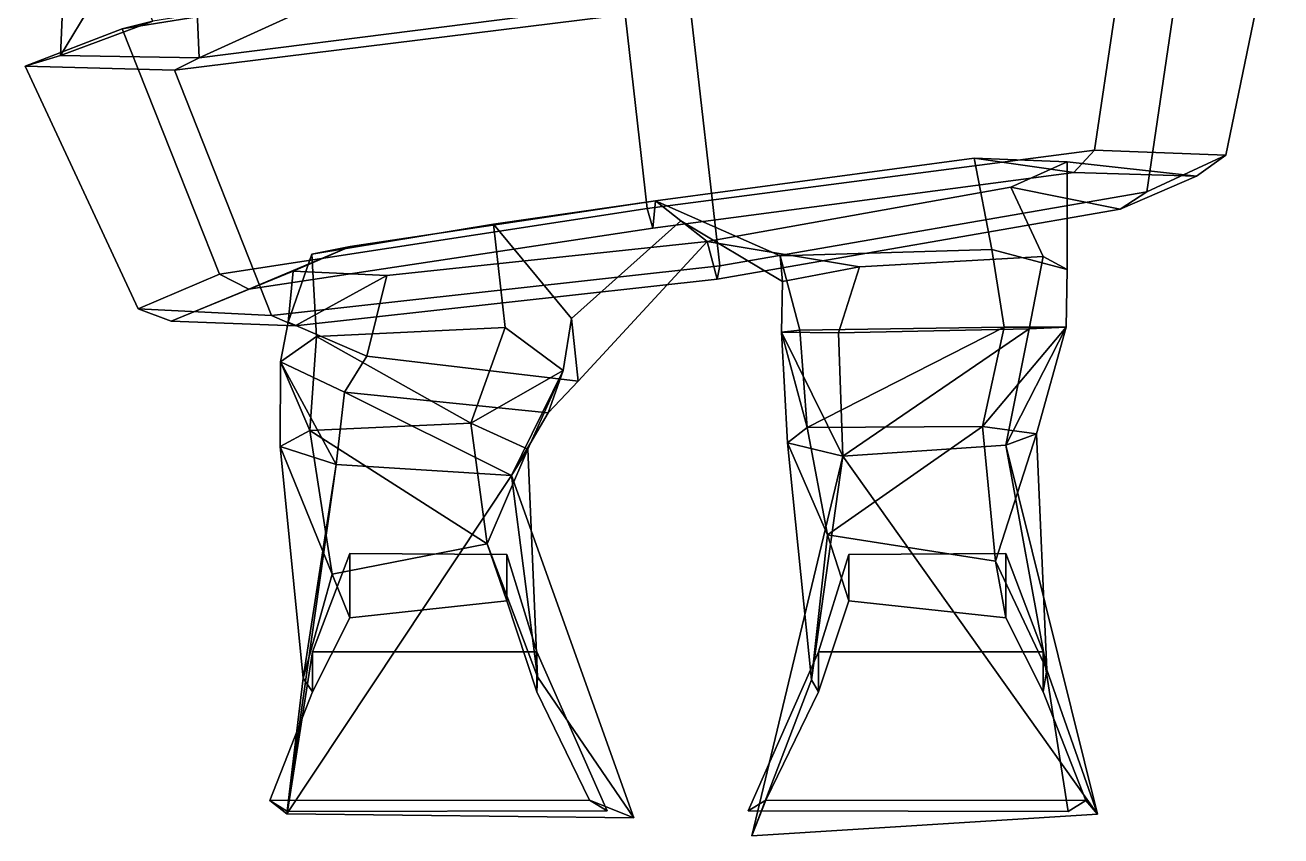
# Model space of a CAD drawing. Extents: x -193 to 125, y -158 to 349.
# Drawn here: x -139 to 124.8, y -158.1 to 12.2 of the extents above; entities that cross this region are included whole.
import ezdxf

# ---------------------------------------------------------------- set-up
doc = ezdxf.new("R2010")
doc.units = 0

msp = doc.modelspace()

# ---------------------------------------------------------------- linework, layer by layer
for points in [[(-112.108749, 13.016449, 66.871201), (-129.455215, 53.995438, -0.431013), (-131.541046, 5.853165, -9.948175)], [(-131.541046, 5.853165, -9.948175), (-129.455215, 53.995438, -0.431013), (-104.346291, 50.748596, -68.685295)], [(-131.541046, 5.853165, -9.948175), (-104.346291, 50.748596, -68.685295), (-102.410912, 5.315018, -87.343788)], [(-102.410912, 5.315018, -87.343788), (-104.346291, 50.748596, -68.685295), (-2.148723, 51.028564, -102.080742)], [(-102.410912, 5.315018, -87.343788), (-2.148723, 51.028564, -102.080742), (-0.656969, 18.279831, -109.970428)], [(-8.307389, -26.292549, 114.084877), (85.610161, -14.078232, 86.979263), (93.843819, 41.464783, 90.559616), (-14.492722, 28.181213, 116.645973)], [(93.843819, 41.464783, 90.559616), (85.610161, -14.078232, 86.979263), (113.16954, -15.087494, 5.216588), (124.750206, 40.929031, 9.045831)], [(113.16954, -15.087494, 5.216588), (96.568718, -22.780823, -87.283669), (104.802376, 32.762177, -83.703316), (124.750206, 40.929031, 9.045831)], [(96.568718, -22.780823, -87.283669), (6.925006, -38.389175, -128.14061), (0.732153, 16.090683, -125.580009), (104.802376, 32.762177, -83.703316)], [(-14.492722, 28.181213, 116.645973), (-13.852106, 28.741089, 104.393379), (-112.108749, 13.016449, 66.871201), (-118.545578, 11.416946, 74.765709)], [(-8.307389, -26.292549, 114.084877), (-14.492722, 28.181213, 116.645973), (-118.545578, 11.416946, 74.765709), (-98.158203, -40.076889, 73.313705)], [(-107.587021, 2.71434, -99.497223), (-102.410912, 5.315018, -87.343788), (-0.656969, 18.279831, -109.970428), (0.732153, 16.090683, -125.580009)], [(-87.199646, -48.779495, -100.949226), (-107.587021, 2.71434, -99.497223), (0.732153, 16.090683, -125.580009), (6.925006, -38.389175, -128.14061)], [(-138.959961, 3.620575, -10.564438), (-118.545578, 11.416946, 74.765709), (-112.108749, 13.016449, 66.871201), (-131.541046, 5.853165, -9.948175)], [(-118.545578, 11.416946, 74.765709), (-138.959961, 3.620575, -10.564438), (-115.225571, -47.399734, -11.767549), (-98.158203, -40.076889, 73.313705)], [(-107.587021, 2.71434, -99.497223), (-138.959961, 3.620575, -10.564438), (-131.541046, 5.853165, -9.948175), (-102.410912, 5.315018, -87.343788)], [(-115.225571, -47.399734, -11.767549), (-138.959961, 3.620575, -10.564438), (-107.587021, 2.71434, -99.497223), (-87.199646, -48.779495, -100.949226)], [(-8.307389, -26.292549, 114.084877), (-7.12887, -30.469948, 101.609566), (81.286354, -18.772507, 78.024132), (85.610161, -14.078232, 86.979263)], [(-7.12887, -30.469948, 101.609566), (-6.579701, -24.672424, 80.82766), (60.374233, -15.737991, 61.345249), (81.286354, -18.772507, 78.024132)], [(-6.579701, -24.672424, 80.82766), (19.624512, -36.291595, 57.394955), (64.015839, -34.941597, 41.437241), (60.374233, -15.737991, 61.345249)], [(60.374233, -15.737991, 61.345249), (64.015839, -34.941597, 41.437241), (79.850647, -39.125641, 3.264217), (79.844238, -16.489822, 2.919216)], [(81.286354, -18.772507, 78.024132), (60.374233, -15.737991, 61.345249), (79.844238, -16.489822, 2.919216), (107.004372, -19.548141, 4.562263)], [(85.610161, -14.078232, 86.979263), (81.286354, -18.772507, 78.024132), (107.004372, -19.548141, 4.562263), (113.16954, -15.087494, 5.216588)], [(113.16954, -15.087494, 5.216588), (107.004372, -19.548141, 4.562263), (90.984192, -26.473923, -76.190857), (96.568718, -22.780823, -87.283669)], [(79.844238, -16.489822, 2.919216), (79.850647, -39.125641, 3.264217), (74.842941, -36.421783, -39.93288), (68.037292, -21.823502, -60.512642)], [(107.004372, -19.548141, 4.562263), (79.844238, -16.489822, 2.919216), (68.037292, -21.823502, -60.512642), (90.984192, -26.473923, -76.190857)], [(68.037292, -21.823502, -60.512642), (74.842941, -36.421783, -39.93288), (36.281593, -38.56881, -67.789848), (4.243642, -33.267647, -91.285103)], [(90.984192, -26.473923, -76.190857), (68.037292, -21.823502, -60.512642), (4.243642, -33.267647, -91.285103), (6.351126, -41.174919, -112.749268)], [(96.568718, -22.780823, -87.283669), (90.984192, -26.473923, -76.190857), (6.351126, -41.174919, -112.749268), (6.925006, -38.389175, -128.14061)], [(-8.307389, -26.292549, 114.084877), (-98.158203, -40.076889, 73.313705), (-91.976097, -43.284851, 65.139824), (-7.12887, -30.469948, 101.609566)], [(-7.12887, -30.469948, 101.609566), (-91.976097, -43.284851, 65.139824), (-70.665901, -34.276917, 51.600716), (-6.579701, -24.672424, 80.82766)], [(-6.579701, -24.672424, 80.82766), (-70.665901, -34.276917, 51.600716), (-78.757515, -35.941605, 28.710693), (-40.577835, -29.637627, 57.042149)], [(-1.274331, -28.88562, -3.538302), (-6.579701, -24.672424, 80.82766), (-40.577835, -29.637627, 57.042149), (-24.241962, -49.41806, -1.532874)], [(20.100149, -41.644531, -5.306769), (19.624512, -36.291595, 57.394955), (-6.579701, -24.672424, 80.82766), (-1.274331, -28.88562, -3.538302)], [(4.243642, -33.267647, -91.285103), (-1.274331, -28.88562, -3.538302), (-24.241962, -49.41806, -1.532874), (-22.846304, -62.569588, -66.245193)], [(20.100149, -41.644531, -5.306769), (-1.274331, -28.88562, -3.538302), (4.243642, -33.267647, -91.285103), (36.281593, -38.56881, -67.789848)], [(-38.140423, -51.300674, 24.617615), (-40.577835, -29.637627, 57.042149), (-78.757515, -35.941605, 28.710693), (-77.75576, -53.208374, 7.44133)], [(-38.140423, -51.300674, 24.617615), (-25.970642, -60.33197, 0.393621), (-24.241962, -49.41806, -1.532874), (-40.577835, -29.637627, 57.042149)], [(-91.976097, -43.284851, 65.139824), (-108.258385, -50.002487, -11.445313), (-82.640594, -39.477394, -9.163637), (-70.665901, -34.276917, 51.600716)], [(-70.665901, -34.276917, 51.600716), (-82.640594, -39.477394, -9.163637), (-83.713524, -50.19725, -11.265761), (-78.757515, -35.941605, 28.710693)], [(-82.278259, -50.986267, -89.075165), (6.351126, -41.174919, -112.749268), (4.243642, -33.267647, -91.285103), (-63.002846, -40.362442, -70.257172)], [(-63.002846, -40.362442, -70.257172), (4.243642, -33.267647, -91.285103), (-22.846304, -62.569588, -66.245193), (-67.232025, -57.347374, -51.426075)], [(-77.75576, -53.208374, 7.44133), (-78.757515, -35.941605, 28.710693), (-83.713524, -50.19725, -11.265761), (-85.315765, -58.548416, -11.099999)], [(23.738422, -51.86554, 18.971907), (66.614548, -51.244736, 16.240328), (64.015839, -34.941597, 41.437241), (19.624512, -36.291595, 57.394955)], [(23.738422, -51.86554, 18.971907), (19.624512, -36.291595, 57.394955), (20.100149, -41.644531, -5.306769), (19.900646, -52.26712, -8.562308)], [(71.878456, -51.59906, -18.659981), (31.83674, -52.41066, -34.720875), (36.281593, -38.56881, -67.789848), (74.842941, -36.421783, -39.93288)], [(66.614548, -51.244736, 16.240328), (79.626053, -51.235367, 1.038752), (79.850647, -39.125641, 3.264217), (64.015839, -34.941597, 41.437241)], [(79.626053, -51.235367, 1.038752), (71.878456, -51.59906, -18.659981), (74.842941, -36.421783, -39.93288), (79.850647, -39.125641, 3.264217)], [(-108.258385, -50.002487, -11.445313), (-82.278259, -50.986267, -89.075165), (-63.002846, -40.362442, -70.257172), (-82.640594, -39.477394, -9.163637)], [(-87.199646, -48.779495, -100.949226), (6.925006, -38.389175, -128.14061), (6.351126, -41.174919, -112.749268), (-82.278259, -50.986267, -89.075165)], [(-82.640594, -39.477394, -9.163637), (-63.002846, -40.362442, -70.257172), (-67.232025, -57.347374, -51.426075), (-83.713524, -50.19725, -11.265761)], [(19.900646, -52.26712, -8.562308), (20.100149, -41.644531, -5.306769), (36.281593, -38.56881, -67.789848), (31.83674, -52.41066, -34.720875)], [(-98.158203, -40.076889, 73.313705), (-115.225571, -47.399734, -11.767549), (-108.258385, -50.002487, -11.445313), (-91.976097, -43.284851, 65.139824)], [(-115.225571, -47.399734, -11.767549), (-87.199646, -48.779495, -100.949226), (-82.278259, -50.986267, -89.075165), (-108.258385, -50.002487, -11.445313)], [(-25.970642, -60.33197, 0.393621), (-29.114162, -69.276497, -27.941725), (-22.846304, -62.569588, -66.245193), (-24.241962, -49.41806, -1.532874)], [(-85.315765, -58.548416, -11.099999), (-83.713524, -50.19725, -11.265761), (-67.232025, -57.347374, -51.426075), (-71.888695, -64.892662, -26.72224)], [(-45.335491, -71.400436, 41.10569), (-38.140423, -51.300674, 24.617615), (-77.75576, -53.208374, 7.44133)], [(-45.335491, -71.400436, 41.10569), (-25.970642, -60.33197, 0.393621), (-38.140423, -51.300674, 24.617615)], [(25.254187, -72.343391, 30.37434), (23.738422, -51.86554, 18.971907), (19.900646, -52.26712, -8.562308)], [(25.254187, -72.343391, 30.37434), (19.900646, -52.26712, -8.562308), (21.10849, -75.569572, 5.070263)], [(32.748611, -78.3582, -18.760855), (19.900646, -52.26712, -8.562308), (31.83674, -52.41066, -34.720875)], [(21.10849, -75.569572, 5.070263), (19.900646, -52.26712, -8.562308), (32.748611, -78.3582, -18.760855)], [(25.254187, -72.343391, 30.37434), (66.614548, -51.244736, 16.240328), (23.738422, -51.86554, 18.971907)], [(25.254187, -72.343391, 30.37434), (62.096695, -72.112701, 27.481081), (66.614548, -51.244736, 16.240328)], [(32.748611, -78.3582, -18.760855), (31.83674, -52.41066, -34.720875), (71.878456, -51.59906, -18.659981)], [(66.968071, -76.022331, -4.456797), (32.748611, -78.3582, -18.760855), (71.878456, -51.59906, -18.659981)], [(62.096695, -72.112701, 27.481081), (79.626053, -51.235367, 1.038752), (66.614548, -51.244736, 16.240328)], [(62.096695, -72.112701, 27.481081), (73.421989, -73.680153, 13.470525), (79.626053, -51.235367, 1.038752)], [(66.968071, -76.022331, -4.456797), (71.878456, -51.59906, -18.659981), (79.626053, -51.235367, 1.038752)], [(73.421989, -73.680153, 13.470525), (66.968071, -76.022331, -4.456797), (79.626053, -51.235367, 1.038752)], [(-79.188728, -72.929459, 25.810614), (-77.75576, -53.208374, 7.44133), (-85.315765, -58.548416, -11.099999)], [(-45.335491, -71.400436, 41.10569), (-77.75576, -53.208374, 7.44133), (-79.188728, -72.929459, 25.810614)], [(-71.888695, -64.892662, -26.72224), (-67.232025, -57.347374, -51.426075), (-22.846304, -62.569588, -66.245193), (-29.114162, -69.276497, -27.941725)], [(-79.188728, -72.929459, 25.810614), (-85.315765, -58.548416, -11.099999), (-85.432838, -76.295258, 8.793838)], [(-85.432838, -76.295258, 8.793838), (-85.315765, -58.548416, -11.099999), (-73.6549, -80.095741, -5.828529)], [(-73.6549, -80.095741, -5.828529), (-85.315765, -58.548416, -11.099999), (-71.888695, -64.892662, -26.72224)], [(-45.335491, -71.400436, 41.10569), (-33.395943, -76.88472, 18.77162), (-25.970642, -60.33197, 0.393621)], [(-36.821899, -82.425476, -7.569911), (-29.114162, -69.276497, -27.941725), (-25.970642, -60.33197, 0.393621)], [(-33.395943, -76.88472, 18.77162), (-36.821899, -82.425476, -7.569911), (-25.970642, -60.33197, 0.393621)], [(-73.6549, -80.095741, -5.828529), (-71.888695, -64.892662, -26.72224), (-36.821899, -82.425476, -7.569911)], [(-36.821899, -82.425476, -7.569911), (-71.888695, -64.892662, -26.72224), (-29.114162, -69.276497, -27.941725)], [(-74.505226, -103.136452, 8.933763), (-79.188728, -72.929459, 25.810614), (-85.432838, -76.295258, 8.793838)], [(-41.921429, -96.776314, 23.799505), (-45.335491, -71.400436, 41.10569), (-79.188728, -72.929459, 25.810614)], [(-74.505226, -103.136452, 8.933763), (-41.921429, -96.776314, 23.799505), (-79.188728, -72.929459, 25.810614)], [(-41.921429, -96.776314, 23.799505), (-33.395943, -76.88472, 18.77162), (-45.335491, -71.400436, 41.10569)], [(29.549082, -94.851952, 17.025692), (25.254187, -72.343391, 30.37434), (21.10849, -75.569572, 5.070263)], [(29.549082, -94.851952, 17.025692), (62.096695, -72.112701, 27.481081), (25.254187, -72.343391, 30.37434)], [(64.838005, -100.392212, 12.064305), (62.096695, -72.112701, 27.481081), (29.549082, -94.851952, 17.025692)], [(64.838005, -100.392212, 12.064305), (73.421989, -73.680153, 13.470525), (62.096695, -72.112701, 27.481081)], [(75.611198, -123.208061, -2.536665), (73.421989, -73.680153, 13.470525), (64.838005, -100.392212, 12.064305)], [(75.611198, -123.208061, -2.536665), (66.968071, -76.022331, -4.456797), (73.421989, -73.680153, 13.470525)], [(-80.583649, -124.998306, -9.847687), (-74.505226, -103.136452, 8.933763), (-85.432838, -76.295258, 8.793838)], [(-80.583649, -124.998306, -9.847687), (-85.432838, -76.295258, 8.793838), (-73.6549, -80.095741, -5.828529)], [(26.212158, -125.356667, -8.806232), (29.549082, -94.851952, 17.025692), (21.10849, -75.569572, 5.070263)], [(26.212158, -125.356667, -8.806232), (21.10849, -75.569572, 5.070263), (32.748611, -78.3582, -18.760855)], [(86.245041, -153.576706, -26.407475), (32.748611, -78.3582, -18.760855), (66.968071, -76.022331, -4.456797)], [(86.245041, -153.576706, -26.407475), (66.968071, -76.022331, -4.456797), (75.611198, -123.208061, -2.536665)], [(-31.349045, -124.711548, -2.459358), (-33.395943, -76.88472, 18.77162), (-41.921429, -96.776314, 23.799505)], [(-31.349045, -124.711548, -2.459358), (-36.821899, -82.425476, -7.569911), (-33.395943, -76.88472, 18.77162)], [(13.641159, -158.126022, -37.422279), (26.212158, -125.356667, -8.806232), (32.748611, -78.3582, -18.760855)], [(13.641159, -158.126022, -37.422279), (32.748611, -78.3582, -18.760855), (86.245041, -153.576706, -26.407475)], [(-83.971794, -153.508377, -38.056675), (-80.583649, -124.998306, -9.847687), (-73.6549, -80.095741, -5.828529)], [(-83.971794, -153.508377, -38.056675), (-73.6549, -80.095741, -5.828529), (-36.821899, -82.425476, -7.569911)], [(-11.115103, -154.303192, -29.029596), (-83.971794, -153.508377, -38.056675), (-36.821899, -82.425476, -7.569911)], [(-11.115103, -154.303192, -29.029596), (-36.821899, -82.425476, -7.569911), (-31.349045, -124.711548, -2.459358)], [(26.212158, -125.356667, -8.806232), (27.673773, -127.827744, 43.725594), (33.987896, -108.736435, 35.947453), (29.549082, -94.851952, 17.025692)], [(29.549082, -94.851952, 17.025692), (33.987896, -108.736435, 35.947453), (66.977409, -112.334427, 35.947453), (64.838005, -100.392212, 12.064305)], [(-41.921429, -96.776314, 23.799505), (-74.505226, -103.136452, 8.933763), (-70.777412, -112.334427, 35.947453), (-37.787899, -108.736435, 35.947453)], [(-31.349045, -124.711548, -2.459358), (-41.921429, -96.776314, 23.799505), (-37.787899, -108.736435, 35.947453), (-31.473774, -127.827744, 43.725594)], [(-31.473774, -119.444244, 102.617195), (-37.787899, -98.998032, 87.801697), (-70.777412, -98.812729, 87.801697), (-78.613716, -119.444244, 102.617195)], [(-78.613716, -119.444244, 102.617195), (-70.777412, -98.812729, 87.801697), (-70.777412, -112.334427, 35.947453), (-78.613716, -127.827744, 43.725594)], [(-37.787899, -98.998032, 87.801697), (-37.787899, -108.736435, 35.947453), (-70.777412, -112.334427, 35.947453), (-70.777412, -98.812729, 87.801697)], [(-31.473774, -119.444244, 102.617195), (-31.473774, -127.827744, 43.725594), (-37.787899, -108.736435, 35.947453), (-37.787899, -98.998032, 87.801697)], [(27.673773, -119.444244, 102.617195), (74.813721, -119.444244, 102.617195), (66.977409, -98.812729, 87.801697), (33.987896, -98.998032, 87.801697)], [(27.673773, -119.444244, 102.617195), (33.987896, -98.998032, 87.801697), (33.987896, -108.736435, 35.947453), (27.673773, -127.827744, 43.725594)], [(33.987896, -98.998032, 87.801697), (66.977409, -98.812729, 87.801697), (66.977409, -112.334427, 35.947453), (33.987896, -108.736435, 35.947453)], [(74.813721, -119.444244, 102.617195), (74.813721, -127.827744, 43.725594), (66.977409, -112.334427, 35.947453), (66.977409, -98.812729, 87.801697)], [(75.611198, -123.208061, -2.536665), (64.838005, -100.392212, 12.064305), (66.977409, -112.334427, 35.947453), (74.813721, -127.827744, 43.725594)], [(-80.583649, -124.998306, -9.847687), (-78.613716, -127.827744, 43.725594), (-70.777412, -112.334427, 35.947453), (-74.505226, -103.136452, 8.933763)], [(-83.890282, -153.02951, 102.617195), (-78.613716, -119.444244, 102.617195), (-78.613716, -127.827744, 43.725594), (-87.594154, -150.723206, 36.317848)], [(-16.70689, -152.844193, 102.617195), (-31.473774, -119.444244, 102.617195), (-78.613716, -119.444244, 102.617195), (-83.890282, -153.02951, 102.617195)], [(-16.70689, -152.844193, 102.617195), (-20.410763, -150.61731, 32.613968), (-31.473774, -127.827744, 43.725594), (-31.473774, -119.444244, 102.617195)], [(12.906889, -152.844193, 102.617195), (80.090286, -153.02951, 102.617195), (74.813721, -119.444244, 102.617195), (27.673773, -119.444244, 102.617195)], [(12.906889, -152.844193, 102.617195), (27.673773, -119.444244, 102.617195), (27.673773, -127.827744, 43.725594), (16.610764, -150.61731, 32.613968)], [(80.090286, -153.02951, 102.617195), (83.794151, -150.723206, 36.317848), (74.813721, -127.827744, 43.725594), (74.813721, -119.444244, 102.617195)], [(86.245041, -153.576706, -26.407475), (75.611198, -123.208061, -2.536665), (74.813721, -127.827744, 43.725594), (83.794151, -150.723206, 36.317848)], [(-83.971794, -153.508377, -38.056675), (-87.594154, -150.723206, 36.317848), (-78.613716, -127.827744, 43.725594), (-80.583649, -124.998306, -9.847687)], [(-11.115103, -154.303192, -29.029596), (-31.349045, -124.711548, -2.459358), (-31.473774, -127.827744, 43.725594), (-20.410763, -150.61731, 32.613968)], [(13.641159, -158.126022, -37.422279), (16.610764, -150.61731, 32.613968), (27.673773, -127.827744, 43.725594), (26.212158, -125.356667, -8.806232)], [(-83.971794, -153.508377, -38.056675), (-11.115103, -154.303192, -29.029596), (-20.410763, -150.61731, 32.613968), (-87.594154, -150.723206, 36.317848)], [(-83.890282, -153.02951, 102.617195), (-87.594154, -150.723206, 36.317848), (-20.410763, -150.61731, 32.613968), (-16.70689, -152.844193, 102.617195)], [(80.090286, -153.02951, 102.617195), (12.906889, -152.844193, 102.617195), (16.610764, -150.61731, 32.613968), (83.794151, -150.723206, 36.317848)], [(86.245041, -153.576706, -26.407475), (83.794151, -150.723206, 36.317848), (16.610764, -150.61731, 32.613968), (13.641159, -158.126022, -37.422279)]]:
    msp.add_3dface(points)

doc.saveas('drawing.dxf')
